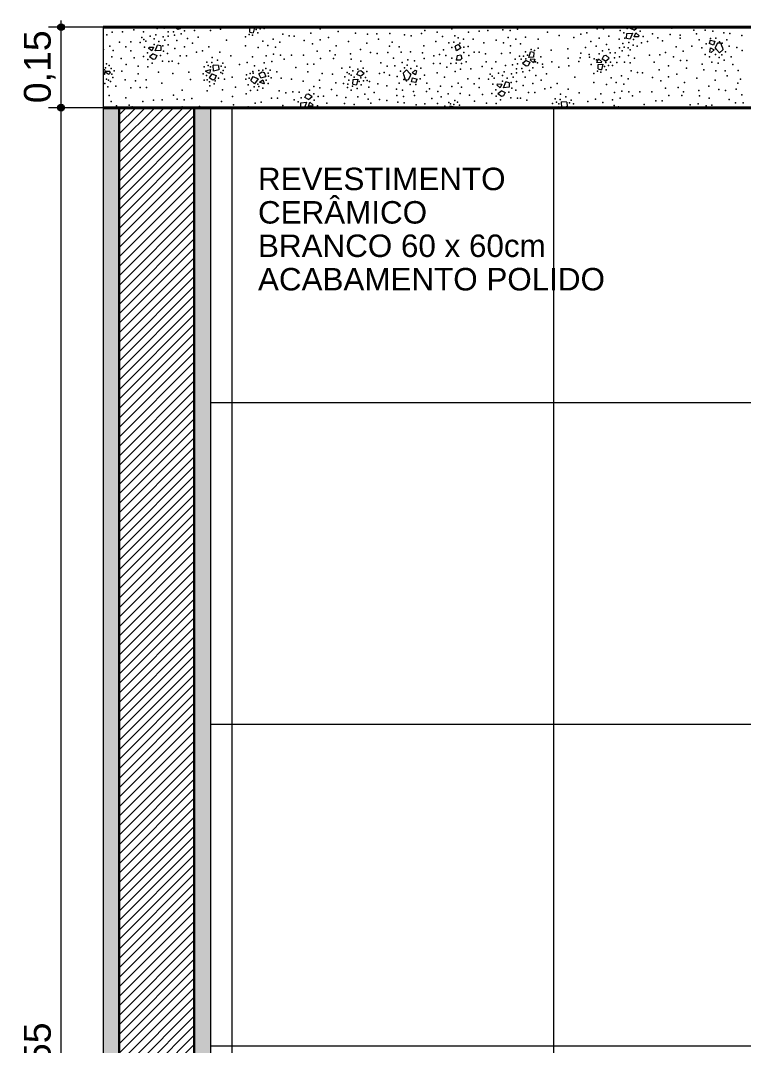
# Model space of a CAD drawing. Header units: metres. Extents: x -1.4 to 64, y -2.2 to 1.7.
# Drawn here: x 26.985 to 28.334, y -0.241 to 1.671 of the extents above; entities that cross this region are included whole.
import ezdxf

# ---------------------------------------------------------------- set-up
doc = ezdxf.new("R2010")
doc.units = ezdxf.units.M
doc.header["$MEASUREMENT"] = 0
for name, color, linetype, lineweight, true_color in [('0_Caneta_No__25', 7, 'Continuous', 13, 0x982312), ('LAJES.EST_Caneta_No__97', 7, 'Continuous', 13, 0x6b6b6b), ('NOTAS-EXECUTIVO.ARQ_Caneta_No__12', 7, 'Continuous', 0, 0x030303), ('PAREDE CONSTRUIR_Caneta_No__97', 7, 'Continuous', 13, 0x6b6b6b)]:
    doc.layers.add(name, color=color, linetype=linetype, lineweight=lineweight, true_color=true_color)
doc.layers.add('LAJES.EST', color=7, linetype='Continuous')
doc.layers.add('PAREDE CONSTRUIR', color=7, linetype='Continuous')
for name, color, linetype, lineweight in [('LAJES.EST_Caneta_No__1', 7, 'Continuous', 40), ('LAJES.EST_Caneta_No__241', 7, 'Continuous', 13), ('PAREDE CONSTRUIR_Caneta_No__241', 7, 'Continuous', 13), ('PAREDE CONSTRUIR_Caneta_No__3', 7, 'Continuous', 30)]:
    doc.layers.add(name, color=color, linetype=linetype, lineweight=lineweight)
doc.styles.add('GENERATED_STYLE_1', font='arial.ttf')
doc.dimstyles.new('GENERATED_STYLE__1', dxfattribs={"dimtxt": 0.05, "dimasz": 0.02375, "dimexe": 0.18, "dimexo": 0.267183, "dimgap": 0, "dimtad": 1, "dimzin": 0, "dimdsep": 46, "dimtxsty": 'GENERATED_STYLE_1', "dimblk": 'ARROWHEAD_11', "dimblk1": 'ARROWHEAD_11', "dimblk2": 'ARROWHEAD_11', "dimcen": 0.09, "dimclrd": 256, "dimclre": 256, "dimclrt": 256, "dimadec": 0, "dimazin": 0, "dimtfac": 1, "dimtdec": 4, "dimtmove": 0, "dimatfit": 3, "dimfxl": 0, "dimtolj": 1, "dimtzin": 0, "dimarcsym": 0})

# ---------------------------------------------------------------- blocks, each defined once
blk = doc.blocks.new('*X85', base_point=(64.3793, -2.0419))
at = {"layer": 'LAJES.EST_Caneta_No__241', "color": 7, "linetype": 'Continuous', "lineweight": 13}
for p, q in [((27.2782, 1.6539), (27.2728, 1.6581)), ((27.2823, 1.655), (27.2782, 1.6539)), ((27.2838, 1.6581), (27.2823, 1.655)), ((27.4126, 1.6489), (27.4129, 1.6573)), ((27.4126, 1.6489), (27.4191, 1.6475)), ((27.4129, 1.6573), (27.4216, 1.6578)), ((27.4216, 1.6578), (27.4191, 1.6475)), ((28.1157, 1.638), (28.116, 1.6464)), ((28.116, 1.6464), (28.1265, 1.6473)), ((28.1265, 1.6473), (28.1222, 1.6366)), ((28.1231, 1.656), (28.1241, 1.6581)), ((28.1298, 1.6528), (28.1231, 1.656)), ((28.1297, 1.6404), (28.1326, 1.6474)), ((28.1298, 1.6528), (28.1363, 1.6581)), ((28.1326, 1.6474), (28.1384, 1.6426)), ((27.2361, 1.6139), (27.2403, 1.6246)), ((27.2468, 1.6232), (27.2403, 1.6246)), ((27.8018, 1.6257), (27.7957, 1.6229)), ((27.8018, 1.6257), (27.8065, 1.6189)), ((28.1157, 1.638), (28.1222, 1.6366)), ((28.1377, 1.64), (28.1297, 1.6404)), ((28.1384, 1.6426), (28.1377, 1.64)), ((28.2718, 1.6339), (28.2695, 1.6276)), ((28.2779, 1.6247), (28.2695, 1.6276)), ((28.2718, 1.6339), (28.28, 1.6324)), ((28.28, 1.6324), (28.2779, 1.6247)), ((28.2855, 1.6282), (28.2809, 1.6202)), ((28.2915, 1.6286), (28.2855, 1.6282)), ((28.2945, 1.6202), (28.2915, 1.6286)), ((27.2242, 1.6186), (27.2248, 1.6212)), ((27.23, 1.6138), (27.2242, 1.6186)), ((27.2248, 1.6212), (27.2328, 1.6208)), ((27.2327, 1.6084), (27.2259, 1.6028)), ((27.2328, 1.6208), (27.23, 1.6138)), ((27.2327, 1.6084), (27.2394, 1.6052)), ((27.2465, 1.6148), (27.2361, 1.6139)), ((27.2468, 1.6232), (27.2465, 1.6148)), ((27.7984, 1.614), (27.7957, 1.6229)), ((27.8065, 1.6189), (27.7984, 1.614)), ((27.7994, 1.6054), (27.8067, 1.6069)), ((27.8067, 1.6069), (27.8081, 1.6)), ((27.9335, 1.6018), (27.9361, 1.6121)), ((27.9425, 1.6107), (27.9361, 1.6121)), ((27.9425, 1.6107), (27.9422, 1.6024)), ((28.0729, 1.6047), (28.077, 1.6057)), ((28.077, 1.6057), (28.0833, 1.6007)), ((28.2708, 1.6118), (28.2722, 1.6196)), ((28.2733, 1.6108), (28.2708, 1.6118)), ((28.2722, 1.6196), (28.2788, 1.6159)), ((28.2788, 1.6159), (28.2733, 1.6108)), ((28.2831, 1.6167), (28.2809, 1.6202)), ((28.2892, 1.6104), (28.2831, 1.6167)), ((28.295, 1.616), (28.2892, 1.6104)), ((28.2945, 1.6202), (28.295, 1.616)), ((27.2323, 1.5978), (27.2259, 1.6028)), ((27.2363, 1.5988), (27.2323, 1.5978)), ((27.2394, 1.6052), (27.2363, 1.5988)), ((27.3449, 1.5761), (27.3446, 1.5875)), ((27.3541, 1.587), (27.3446, 1.5875)), ((27.3541, 1.587), (27.3551, 1.5787)), ((27.7994, 1.6054), (27.7974, 1.5969)), ((27.8054, 1.5967), (27.7974, 1.5969)), ((27.8081, 1.6), (27.8054, 1.5967)), ((27.9285, 1.5959), (27.9217, 1.5903)), ((27.928, 1.5853), (27.9217, 1.5903)), ((27.9321, 1.5864), (27.928, 1.5853)), ((27.9285, 1.5959), (27.9351, 1.5927)), ((27.9351, 1.5927), (27.9321, 1.5864)), ((27.9422, 1.6024), (27.9335, 1.6018)), ((27.9361, 1.5965), (27.9368, 1.5992)), ((27.9419, 1.5918), (27.9361, 1.5965)), ((27.9368, 1.5992), (27.9447, 1.5988)), ((27.9447, 1.5988), (27.9419, 1.5918)), ((28.0602, 1.5922), (28.0631, 1.5993)), ((28.0682, 1.5919), (28.0602, 1.5922)), ((28.0624, 1.5803), (28.0627, 1.5887)), ((28.0627, 1.5887), (28.0714, 1.5892)), ((28.0631, 1.5993), (28.0689, 1.5945)), ((28.0689, 1.5945), (28.0682, 1.5919)), ((28.0714, 1.5892), (28.0689, 1.5789)), ((28.0698, 1.5983), (28.0729, 1.6047)), ((28.0765, 1.5951), (28.0698, 1.5983)), ((28.0765, 1.5951), (28.0833, 1.6007)), ((27.1423, 1.5784), (27.1391, 1.5791)), ((27.1419, 1.57), (27.1391, 1.5699)), ((27.1423, 1.5784), (27.1419, 1.57)), ((27.1441, 1.5737), (27.1448, 1.5763)), ((27.1482, 1.5704), (27.1441, 1.5737)), ((27.1448, 1.5763), (27.1511, 1.576)), ((27.1482, 1.5704), (27.1509, 1.5714)), ((27.1521, 1.5745), (27.1509, 1.5714)), ((27.1521, 1.5745), (27.1511, 1.576)), ((27.3309, 1.5755), (27.331, 1.5768)), ((27.3374, 1.5717), (27.3309, 1.5755)), ((27.331, 1.5768), (27.3391, 1.5791)), ((27.3421, 1.5715), (27.3367, 1.5636)), ((27.3391, 1.5791), (27.3374, 1.5717)), ((27.3421, 1.5715), (27.3497, 1.5681)), ((27.3551, 1.5787), (27.3449, 1.5761)), ((27.3497, 1.5681), (27.3476, 1.5613)), ((27.4298, 1.5709), (27.4357, 1.5749)), ((27.4336, 1.5635), (27.4298, 1.5709)), ((27.4357, 1.5749), (27.4397, 1.5737)), ((27.4397, 1.5737), (27.4427, 1.5662)), ((27.6125, 1.57), (27.6156, 1.5764)), ((27.6192, 1.5669), (27.6125, 1.57)), ((27.6156, 1.5764), (27.6197, 1.5774)), ((27.6192, 1.5669), (27.626, 1.5724)), ((27.6197, 1.5774), (27.626, 1.5724)), ((27.6994, 1.5728), (27.7052, 1.5784)), ((27.6998, 1.5686), (27.6994, 1.5728)), ((27.6998, 1.5686), (27.7028, 1.5602)), ((27.7052, 1.5784), (27.7113, 1.572)), ((27.7088, 1.5606), (27.7134, 1.5685)), ((27.7113, 1.572), (27.7134, 1.5685)), ((27.7155, 1.5729), (27.721, 1.578)), ((27.7221, 1.5691), (27.7155, 1.5729)), ((27.721, 1.578), (27.7236, 1.577)), ((27.7236, 1.577), (27.7221, 1.5691)), ((28.0624, 1.5803), (28.0689, 1.5789)), ((27.3437, 1.5596), (27.3367, 1.5636)), ((27.3476, 1.5613), (27.3437, 1.5596)), ((27.4144, 1.559), (27.4189, 1.5661)), ((27.4144, 1.559), (27.4215, 1.5526)), ((27.4189, 1.5661), (27.4284, 1.5617)), ((27.4284, 1.5617), (27.4215, 1.5526)), ((27.4311, 1.5557), (27.437, 1.5603)), ((27.4387, 1.5524), (27.4311, 1.5557)), ((27.4336, 1.5635), (27.4427, 1.5662)), ((27.437, 1.5603), (27.4397, 1.5533)), ((27.4397, 1.5533), (27.4387, 1.5524)), ((27.6051, 1.5521), (27.6054, 1.5604)), ((27.6051, 1.5521), (27.6116, 1.5506)), ((27.6054, 1.5604), (27.6141, 1.561)), ((27.6141, 1.561), (27.6116, 1.5506)), ((27.7028, 1.5602), (27.7088, 1.5606)), ((27.7143, 1.5564), (27.7164, 1.564)), ((27.7225, 1.5549), (27.7143, 1.5564)), ((27.7164, 1.564), (27.7248, 1.5612)), ((27.7225, 1.5549), (27.7248, 1.5612)), ((27.874, 1.55), (27.8747, 1.5526)), ((27.8798, 1.5452), (27.874, 1.55)), ((27.8747, 1.5526), (27.8826, 1.5522)), ((27.8826, 1.5522), (27.8798, 1.5452)), ((27.8859, 1.5453), (27.8901, 1.556)), ((27.8966, 1.5546), (27.8901, 1.556)), ((27.8966, 1.5546), (27.8963, 1.5462)), ((27.5153, 1.5268), (27.5184, 1.5332)), ((27.5184, 1.5332), (27.5225, 1.5342)), ((27.522, 1.5236), (27.5288, 1.5292)), ((27.5225, 1.5342), (27.5288, 1.5292)), ((27.8826, 1.5398), (27.8757, 1.5342)), ((27.8821, 1.5292), (27.8757, 1.5342)), ((27.8862, 1.5302), (27.8821, 1.5292)), ((27.8826, 1.5398), (27.8892, 1.5366)), ((27.8963, 1.5462), (27.8859, 1.5453)), ((27.8892, 1.5366), (27.8862, 1.5302)), ((27.5079, 1.5088), (27.5082, 1.5172)), ((27.5082, 1.5172), (27.5187, 1.5181)), ((27.5187, 1.5181), (27.5147, 1.5081)), ((27.522, 1.5236), (27.5153, 1.5268)), ((27.522, 1.5112), (27.5248, 1.5182)), ((27.5299, 1.5108), (27.522, 1.5112)), ((27.5248, 1.5182), (27.5306, 1.5134)), ((27.5306, 1.5134), (27.5299, 1.5108)), ((27.7848, 1.5081), (27.7856, 1.5112)), ((27.7921, 1.5098), (27.7856, 1.5112)), ((27.9809, 1.5082), (27.9889, 1.5105)), ((27.9889, 1.5105), (27.9884, 1.5081)), ((27.9947, 1.5081), (27.9944, 1.5189)), ((28.0039, 1.5184), (27.9944, 1.5189)), ((28.0049, 1.5101), (27.9971, 1.5081)), ((28.0039, 1.5184), (28.0049, 1.5101)), ((27.5079, 1.5088), (27.5111, 1.5081)), ((27.7921, 1.5098), (27.792, 1.5081)), ((27.9808, 1.5081), (27.9809, 1.5082)), ((28.2667, 1.5081), (28.2695, 1.5088)), ((28.2695, 1.5088), (28.2704, 1.5081))]:
    blk.add_line(p, q, dxfattribs=at)
for p in [(27.1458, 1.644), (27.156, 1.6487), (27.1753, 1.6494), (27.1962, 1.6532), (27.2147, 1.6498), (27.2372, 1.6438), (27.2398, 1.6555), (27.2529, 1.6565), (27.2606, 1.6493), (27.2703, 1.6495), (27.2845, 1.6458), (27.291, 1.6511), (27.3087, 1.6577), (27.3096, 1.6522), (27.3397, 1.6523), (27.3581, 1.6545), (27.3996, 1.6569), (27.4115, 1.6448), (27.4243, 1.6536), (27.428, 1.6475), (27.4321, 1.6552), (27.4393, 1.6556), (27.4742, 1.6453), (27.5265, 1.6473), (27.5442, 1.6548), (27.5776, 1.6501), (27.6065, 1.6579), (27.6097, 1.6471), (27.6321, 1.6454), (27.6495, 1.6455), (27.6637, 1.657), (27.6741, 1.6462), (27.7014, 1.6439), (27.7333, 1.6463), (27.739, 1.6519), (27.7621, 1.6487), (27.7895, 1.6554), (27.8208, 1.6491), (27.8409, 1.651), (27.857, 1.652), (27.8849, 1.6534), (27.8983, 1.6519), (27.9121, 1.6546), (27.968, 1.6489), (28.0305, 1.6454), (28.0416, 1.6478), (28.0607, 1.655), (28.0725, 1.6549), (28.1035, 1.6521), (28.1105, 1.6479), (28.1165, 1.6556), (28.1407, 1.651), (28.1481, 1.6579), (28.1642, 1.6455), (28.1972, 1.6448), (28.1999, 1.6565), (28.2221, 1.6574), (28.2413, 1.6529), (28.2462, 1.6455), (28.2625, 1.6526), (28.2763, 1.6507), (28.2969, 1.6478), (28.3072, 1.6581), (28.3082, 1.6461), (27.1699, 1.6303), (27.1909, 1.6309), (27.208, 1.6296), (27.2115, 1.639), (27.2153, 1.6355), (27.2189, 1.6319), (27.2268, 1.6412), (27.2343, 1.6262), (27.2345, 1.6364), (27.2429, 1.6317), (27.2512, 1.64), (27.2542, 1.6337), (27.2605, 1.6417), (27.2605, 1.6252), (27.2725, 1.6433), (27.2769, 1.6334), (27.2965, 1.637), (27.3061, 1.6281), (27.3161, 1.6396), (27.3693, 1.6338), (27.4044, 1.6404), (27.4176, 1.6432), (27.4372, 1.6324), (27.4563, 1.636), (27.4688, 1.6304), (27.4862, 1.6421), (27.4952, 1.6417), (27.5139, 1.6332), (27.5296, 1.627), (27.544, 1.6345), (27.5597, 1.6392), (27.5966, 1.6315), (27.6313, 1.6282), (27.6531, 1.6361), (27.6783, 1.6301), (27.7135, 1.6421), (27.76, 1.6315), (27.7719, 1.641), (27.784, 1.6289), (27.7934, 1.6301), (27.7951, 1.6418), (27.8013, 1.6386), (27.8043, 1.6281), (27.8114, 1.6356), (27.8291, 1.6358), (27.8491, 1.6287), (27.8724, 1.6342), (27.8863, 1.6292), (27.8944, 1.6389), (27.909, 1.6358), (27.9179, 1.6272), (27.9268, 1.6396), (27.9504, 1.636), (27.9899, 1.6424), (28.0172, 1.6388), (28.049, 1.6315), (28.0643, 1.6379), (28.0783, 1.6262), (28.0824, 1.6414), (28.102, 1.636), (28.1083, 1.6275), (28.1122, 1.6377), (28.1197, 1.6295), (28.128, 1.6248), (28.1282, 1.635), (28.1436, 1.6293), (28.1465, 1.6405), (28.1545, 1.6316), (28.1739, 1.6382), (28.1824, 1.6325), (28.2154, 1.638), (28.2155, 1.6433), (28.2513, 1.6348), (28.2639, 1.627), (28.2719, 1.6373), (28.2822, 1.6377), (28.2891, 1.6306), (28.2941, 1.6281), (28.3028, 1.6348), (28.3307, 1.6425), (27.1397, 1.6164), (27.1515, 1.6226), (27.1579, 1.6149), (27.1813, 1.6214), (27.191, 1.6142), (27.216, 1.6207), (27.2219, 1.6102), (27.246, 1.6056), (27.2503, 1.6235), (27.252, 1.6133), (27.259, 1.6091), (27.2728, 1.6182), (27.2908, 1.6217), (27.3135, 1.6118), (27.3247, 1.6142), (27.336, 1.6215), (27.3569, 1.6115), (27.4047, 1.6236), (27.4284, 1.6201), (27.4462, 1.6238), (27.4568, 1.6077), (27.4608, 1.6208), (27.4703, 1.6063), (27.4908, 1.606), (27.5131, 1.606), (27.5387, 1.6133), (27.5619, 1.6141), (27.5718, 1.6064), (27.5739, 1.6236), (27.6005, 1.6088), (27.6193, 1.6165), (27.638, 1.6108), (27.6502, 1.6089), (27.6704, 1.6112), (27.6732, 1.6227), (27.6914, 1.6213), (27.695, 1.6119), (27.7124, 1.612), (27.7348, 1.6102), (27.7372, 1.6236), (27.7669, 1.6074), (27.7742, 1.6159), (27.7899, 1.6206), (27.8117, 1.6112), (27.8118, 1.621), (27.8199, 1.6219), (27.8312, 1.6118), (27.8403, 1.6115), (27.8523, 1.6082), (27.8823, 1.6093), (27.8984, 1.6101), (27.8988, 1.6236), (27.9271, 1.6121), (27.9308, 1.606), (27.9376, 1.6164), (27.9436, 1.6148), (27.9508, 1.6192), (27.9751, 1.6153), (28.0063, 1.6177), (28.0302, 1.6099), (28.039, 1.62), (28.0456, 1.6074), (28.0587, 1.6227), (28.0642, 1.6086), (28.0706, 1.6138), (28.0827, 1.6164), (28.0849, 1.6101), (28.0946, 1.6104), (28.1021, 1.6195), (28.1071, 1.6139), (28.1113, 1.6212), (28.1186, 1.6196), (28.1224, 1.6161), (28.1356, 1.6226), (28.1585, 1.6057), (28.1779, 1.6064), (28.188, 1.6111), (28.2078, 1.6215), (28.2214, 1.6136), (28.2374, 1.6229), (28.2557, 1.6199), (28.2624, 1.6072), (28.2813, 1.6074), (28.2933, 1.6067), (28.3003, 1.6124), (28.3067, 1.6227), (28.321, 1.62), (28.331, 1.6149), (27.1454, 1.5899), (27.1505, 1.5869), (27.1552, 1.6031), (27.1725, 1.5998), (27.1822, 1.5887), (27.197, 1.6012), (27.2144, 1.6033), (27.2228, 1.5982), (27.2303, 1.5913), (27.2498, 1.595), (27.2619, 1.5943), (27.2677, 1.5947), (27.2799, 1.5907), (27.2827, 1.6047), (27.2944, 1.6047), (27.3326, 1.5932), (27.3351, 1.5867), (27.3416, 1.5922), (27.3423, 1.6017), (27.3524, 1.5967), (27.3626, 1.591), (27.3772, 1.6046), (27.3935, 1.5884), (27.408, 1.5923), (27.4178, 1.6026), (27.4397, 1.5915), (27.443, 1.605), (27.4539, 1.5945), (27.4768, 1.5988), (27.5202, 1.5893), (27.5321, 1.5894), (27.5444, 1.5997), (27.5688, 1.5997), (27.6018, 1.5986), (27.6197, 1.5947), (27.6571, 1.5917), (27.6808, 1.6004), (27.6967, 1.5924), (27.7064, 1.5871), (27.7078, 1.5976), (27.72, 1.5957), (27.7381, 1.5995), (27.7555, 1.5904), (27.7563, 1.605), (27.7676, 1.5905), (27.7786, 1.6051), (27.7879, 1.5903), (27.7897, 1.6003), (27.7976, 1.5913), (27.8078, 1.5903), (27.8166, 1.5938), (27.8211, 1.6051), (27.8539, 1.5933), (27.8719, 1.5937), (27.8896, 1.5869), (27.9027, 1.5879), (27.9075, 1.5986), (27.912, 1.5898), (27.9158, 1.6041), (27.9191, 1.5983), (27.9231, 1.6044), (27.9279, 1.5989), (27.9456, 1.5938), (27.9497, 1.5918), (27.9555, 1.6028), (27.9585, 1.5891), (27.9764, 1.5933), (28.0065, 1.6006), (28.0267, 1.5941), (28.0287, 1.601), (28.0465, 1.602), (28.0495, 1.5883), (28.0552, 1.5992), (28.0593, 1.5973), (28.0771, 1.5921), (28.0819, 1.5866), (28.0859, 1.5928), (28.0891, 1.587), (28.093, 1.6012), (28.0975, 1.5924), (28.1023, 1.6032), (28.1118, 1.5928), (28.1192, 1.6053), (28.1224, 1.5917), (28.1303, 1.6004), (28.1671, 1.5927), (28.2034, 1.6027), (28.2161, 1.596), (28.2282, 1.5961), (28.2563, 1.5893), (28.2701, 1.6029), (28.2744, 1.5931), (28.2866, 1.5912), (28.288, 1.6016), (28.2976, 1.5964), (28.3109, 1.6029), (28.3135, 1.5884), (27.1433, 1.5825), (27.1541, 1.5812), (27.1552, 1.5704), (27.1599, 1.5771), (27.174, 1.5762), (27.2043, 1.5852), (27.2044, 1.5709), (27.2225, 1.5843), (27.2423, 1.5745), (27.2691, 1.5721), (27.2989, 1.5743), (27.3255, 1.571), (27.3275, 1.5842), (27.332, 1.5683), (27.3396, 1.5841), (27.3588, 1.5737), (27.3592, 1.5856), (27.3618, 1.5717), (27.3629, 1.5775), (27.367, 1.5838), (27.4064, 1.5696), (27.4136, 1.5719), (27.4181, 1.5757), (27.4192, 1.5723), (27.4218, 1.5862), (27.4294, 1.5777), (27.4371, 1.5778), (27.4425, 1.5809), (27.4468, 1.5725), (27.4508, 1.5782), (27.4633, 1.5748), (27.4989, 1.5828), (27.5208, 1.5752), (27.5478, 1.5721), (27.5671, 1.5704), (27.5847, 1.582), (27.5946, 1.5735), (27.598, 1.571), (27.5993, 1.5836), (27.602, 1.569), (27.6052, 1.577), (27.6143, 1.5801), (27.6245, 1.5815), (27.6311, 1.5756), (27.6548, 1.5717), (27.6633, 1.5739), (27.6689, 1.5857), (27.6733, 1.5687), (27.6835, 1.5859), (27.694, 1.5764), (27.701, 1.5821), (27.713, 1.5814), (27.7242, 1.5858), (27.7319, 1.5816), (27.7387, 1.5688), (27.7623, 1.5729), (27.7803, 1.5838), (27.7957, 1.5755), (27.8058, 1.5801), (27.8252, 1.5808), (27.846, 1.5846), (27.8613, 1.5704), (27.8645, 1.5812), (27.8766, 1.5726), (27.8844, 1.5678), (27.887, 1.5752), (27.9011, 1.5714), (27.9103, 1.5731), (27.9104, 1.5807), (27.9201, 1.5809), (27.9223, 1.5747), (27.9343, 1.5772), (27.9408, 1.5825), (27.9463, 1.5684), (27.9594, 1.5836), (27.966, 1.571), (27.9895, 1.5837), (28.0079, 1.5859), (28.0542, 1.5718), (28.0614, 1.5762), (28.0674, 1.5746), (28.0741, 1.585), (28.0778, 1.5789), (28.1061, 1.5674), (28.124, 1.5767), (28.136, 1.5735), (28.1451, 1.5731), (28.1763, 1.5787), (28.194, 1.5862), (28.2095, 1.5706), (28.2274, 1.5815), (28.2595, 1.5785), (28.2819, 1.5768), (28.2993, 1.5769), (28.303, 1.5675), (28.3239, 1.5776), (27.1422, 1.5534), (27.1453, 1.5614), (27.1494, 1.5595), (27.1528, 1.5569), (27.157, 1.5646), (27.1627, 1.5485), (27.1803, 1.56), (27.1996, 1.5583), (27.2195, 1.5598), (27.2489, 1.5538), (27.3019, 1.5604), (27.3275, 1.5596), (27.3334, 1.56), (27.3375, 1.5562), (27.3379, 1.5491), (27.3461, 1.5523), (27.3483, 1.5581), (27.3543, 1.563), (27.3656, 1.5612), (27.38, 1.5652), (27.4053, 1.5612), (27.4096, 1.5504), (27.4114, 1.5633), (27.4275, 1.5522), (27.4434, 1.5596), (27.4468, 1.5534), (27.4475, 1.567), (27.4523, 1.5635), (27.4713, 1.5629), (27.4908, 1.5613), (27.5125, 1.5575), (27.5429, 1.5595), (27.5734, 1.5542), (27.5875, 1.5533), (27.5903, 1.5658), (27.5954, 1.5517), (27.5977, 1.5595), (27.6075, 1.5651), (27.6168, 1.5567), (27.6198, 1.5639), (27.6206, 1.5506), (27.6246, 1.5584), (27.6286, 1.5645), (27.6318, 1.5587), (27.6362, 1.5572), (27.6514, 1.5527), (27.6686, 1.5491), (27.6877, 1.5661), (27.6915, 1.5539), (27.7002, 1.5606), (27.7052, 1.5581), (27.7121, 1.5511), (27.7224, 1.5514), (27.7304, 1.5618), (27.743, 1.554), (27.7683, 1.5485), (27.7759, 1.565), (27.8013, 1.554), (27.8197, 1.5617), (27.8311, 1.5528), (27.8407, 1.5623), (27.8578, 1.561), (27.8651, 1.5669), (27.8658, 1.5521), (27.8687, 1.5633), (27.8841, 1.5576), (27.8927, 1.5631), (27.9001, 1.5549), (27.904, 1.5651), (27.9103, 1.5566), (27.9226, 1.5496), (27.9267, 1.5648), (27.9406, 1.5531), (27.956, 1.5595), (27.9858, 1.5529), (28.0191, 1.5652), (28.0546, 1.555), (28.0782, 1.5515), (28.087, 1.5638), (28.096, 1.5552), (28.1106, 1.5522), (28.1186, 1.5618), (28.1637, 1.5646), (28.1794, 1.5584), (28.1938, 1.5659), (28.2237, 1.555), (28.2465, 1.5629), (28.2811, 1.5596), (28.323, 1.5541), (28.3281, 1.5615), (27.1481, 1.5468), (27.1503, 1.5307), (27.1905, 1.5453), (27.2082, 1.5456), (27.2202, 1.5457), (27.2706, 1.5317), (27.2865, 1.5405), (27.3331, 1.5394), (27.3619, 1.5413), (27.3805, 1.5291), (27.3859, 1.5465), (27.406, 1.5337), (27.4143, 1.5402), (27.4209, 1.5471), (27.4272, 1.5407), (27.4294, 1.5473), (27.4369, 1.5444), (27.4675, 1.5398), (27.4797, 1.5357), (27.4928, 1.5377), (27.5049, 1.537), (27.5244, 1.5407), (27.532, 1.5338), (27.5323, 1.5477), (27.5431, 1.5453), (27.5503, 1.5293), (27.5652, 1.5417), (27.5749, 1.5307), (27.5948, 1.546), (27.602, 1.5406), (27.6041, 1.5479), (27.6128, 1.5438), (27.6275, 1.5334), (27.6345, 1.5463), (27.6446, 1.5367), (27.6862, 1.5426), (27.6871, 1.5307), (27.6975, 1.541), (27.718, 1.538), (27.7201, 1.5307), (27.7424, 1.5385), (27.7482, 1.5432), (27.7636, 1.5381), (27.7828, 1.5337), (27.7895, 1.5478), (27.805, 1.5345), (27.8078, 1.5463), (27.8223, 1.5312), (27.8408, 1.5456), (27.8469, 1.5326), (27.8642, 1.5347), (27.8717, 1.5416), (27.8726, 1.5296), (27.8958, 1.537), (27.9018, 1.5447), (27.9088, 1.5405), (27.9325, 1.5361), (27.9443, 1.5361), (27.9633, 1.5432), (27.9745, 1.5456), (27.9921, 1.5331), (28.0067, 1.5429), (28.027, 1.536), (28.0676, 1.534), (28.0928, 1.5365), (28.1067, 1.5391), (28.1201, 1.5377), (28.1266, 1.5302), (28.1406, 1.5374), (28.1629, 1.5374), (28.1885, 1.5447), (28.1942, 1.5311), (28.2117, 1.5455), (28.2186, 1.5311), (28.2216, 1.5378), (28.2503, 1.5402), (28.2516, 1.53), (28.2691, 1.5479), (28.2878, 1.5422), (28.3, 1.5403), (28.3202, 1.5426), (28.3306, 1.5318), (27.1543, 1.5195), (27.1642, 1.5118), (27.1817, 1.5262), (27.1874, 1.5126), (27.213, 1.5199), (27.2332, 1.5218), (27.2492, 1.5228), (27.2771, 1.5242), (27.2905, 1.5228), (27.3043, 1.5254), (27.319, 1.5104), (27.3602, 1.5197), (27.3821, 1.5132), (27.4227, 1.5163), (27.4339, 1.5186), (27.4529, 1.5258), (27.4647, 1.5257), (27.4746, 1.5122), (27.4957, 1.5229), (27.5027, 1.5187), (27.5088, 1.5265), (27.5329, 1.5218), (27.5388, 1.5113), (27.5404, 1.5287), (27.5564, 1.5163), (27.5894, 1.5156), (27.5921, 1.5273), (27.6077, 1.5141), (27.6144, 1.5282), (27.6336, 1.5238), (27.6384, 1.5164), (27.6548, 1.5234), (27.6686, 1.5215), (27.6891, 1.5186), (27.6995, 1.5289), (27.7004, 1.5169), (27.723, 1.5133), (27.7393, 1.5151), (27.7526, 1.5252), (27.7627, 1.5156), (27.7697, 1.5284), (27.7766, 1.5112), (27.7843, 1.518), (27.7871, 1.5155), (27.7931, 1.5139), (27.7952, 1.5213), (27.8003, 1.5183), (27.804, 1.5126), (27.832, 1.5201), (27.8541, 1.5166), (27.8723, 1.5157), (27.8801, 1.5227), (27.8997, 1.5264), (27.9118, 1.5257), (27.9175, 1.5261), (27.9297, 1.5221), (27.9773, 1.5156), (27.9824, 1.5246), (27.9849, 1.5181), (27.9894, 1.5155), (27.9914, 1.5236), (28.0022, 1.5281), (28.009, 1.517), (28.0124, 1.5224), (28.0168, 1.5152), (28.0433, 1.5198), (28.0578, 1.5237), (28.0716, 1.5176), (28.0895, 1.5229), (28.0923, 1.5123), (28.1037, 1.5259), (28.1487, 1.5142), (28.17, 1.5207), (28.182, 1.5208), (28.2345, 1.5134), (28.2491, 1.515), (28.2641, 1.5115), (28.2695, 1.5261), (28.2744, 1.5129), (28.3069, 1.5231), (28.3187, 1.5171), (28.3333, 1.5173), (27.1935, 1.5094), (27.2866, 1.5097), (27.4094, 1.5096), (27.4566, 1.5087), (27.5045, 1.5085), (27.5661, 1.5091), (27.6076, 1.5088), (27.6745, 1.5085), (27.8097, 1.5085), (28.0127, 1.5089), (28.0792, 1.5091), (28.0869, 1.5092), (28.1006, 1.5096), (28.255, 1.5084)]:
    blk.add_point(p, dxfattribs=at)
blk = doc.blocks.new('*D87', base_point=(64.3793, -2.0419))
at = {"layer": '0_Caneta_No__25', "linetype": 'Continuous', "lineweight": 13, "true_color": 0x982312}
for points in [[(27.0543, 1.5081), (27.0548, 1.5058), (27.0562, 1.5037), (27.0582, 1.5024), (27.0606, 1.5019), (27.063, 1.5024), (27.065, 1.5037), (27.0663, 1.5058), (27.0668, 1.5081), (27.0663, 1.5105), (27.065, 1.5126), (27.063, 1.5139), (27.0606, 1.5144), (27.0582, 1.5139), (27.0562, 1.5126), (27.0548, 1.5105)], [(27.0543, -2.0419), (27.0548, -2.0442), (27.0562, -2.0463), (27.0582, -2.0476), (27.0606, -2.0481), (27.063, -2.0476), (27.065, -2.0463), (27.0663, -2.0442), (27.0668, -2.0419), (27.0663, -2.0395), (27.065, -2.0374), (27.063, -2.0361), (27.0606, -2.0356), (27.0582, -2.0361), (27.0562, -2.0374), (27.0548, -2.0395)]]:
    blk.add_hatch(color=24, dxfattribs=at).paths.add_polyline_path(points)
at = {"layer": '0_Caneta_No__25', "color": 24, "linetype": 'Continuous', "lineweight": 13, "true_color": 0x982312}
for p, q in [((27.0543, 1.5081), (27.0371, 1.5081)), ((27.0606, -2.0356), (27.0606, 1.5019)), ((27.3278, 1.5081), (27.0668, 1.5081)), ((27.0543, -2.0419), (27.0371, -2.0419)), ((27.3278, -2.0419), (27.0668, -2.0419)), ((27.0606, -2.0544), (27.0606, -2.0481))]:
    blk.add_line(p, q, dxfattribs=at)
for centre in [(27.0606, 1.5081), (27.0606, -2.0419)]:
    blk.add_circle(centre, 0.00625, dxfattribs=at)
at = {"layer": '0_Caneta_No__25', "color": 24, "lineweight": 13, "true_color": 0x982312, "insert": (27.0506, -0.3336), "char_height": 0.05, "attachment_point": 7, "rotation": 90, "style": 'GENERATED_STYLE_1'}
blk.add_mtext('\\A1;{\\pql;\\fArial|b0|i0|c0|p0;\\W1.000000;3,55}', dxfattribs=at)
blk = doc.blocks.new('ARROWHEAD_11')
at = {"color": 0, "linetype": 'Continuous', "lineweight": 0}
blk.add_line((0, 0), (-1, 0), dxfattribs=at)
at = {"color": 0, "linetype": 'Continuous', "lineweight": 0, "const_width": 0.25, "flags": 128}
blk.add_lwpolyline([(-0.125, 0, 1), (0.125, 0, 1)], format="xyb", close=True, dxfattribs=at)
blk = doc.blocks.new('*D88', base_point=(64.3793, -2.0419))
at = {"layer": '0_Caneta_No__25', "linetype": 'Continuous', "lineweight": 13, "true_color": 0x982312}
for points in [[(27.0543, 1.6581), (27.0548, 1.6558), (27.0562, 1.6537), (27.0582, 1.6524), (27.0606, 1.6519), (27.063, 1.6524), (27.065, 1.6537), (27.0663, 1.6558), (27.0668, 1.6581), (27.0663, 1.6605), (27.065, 1.6626), (27.063, 1.6639), (27.0606, 1.6644), (27.0582, 1.6639), (27.0562, 1.6626), (27.0548, 1.6605)], [(27.0543, 1.5081), (27.0548, 1.5058), (27.0562, 1.5037), (27.0582, 1.5024), (27.0606, 1.5019), (27.063, 1.5024), (27.065, 1.5037), (27.0663, 1.5058), (27.0668, 1.5081), (27.0663, 1.5105), (27.065, 1.5126), (27.063, 1.5139), (27.0606, 1.5144), (27.0582, 1.5139), (27.0562, 1.5126), (27.0548, 1.5105)]]:
    blk.add_hatch(color=24, dxfattribs=at).paths.add_polyline_path(points)
at = {"layer": '0_Caneta_No__25', "color": 24, "linetype": 'Continuous', "lineweight": 13, "true_color": 0x982312}
for p, q in [((27.0606, 1.6644), (27.0606, 1.6706)), ((27.0543, 1.6581), (27.0371, 1.6581)), ((27.0606, 1.5144), (27.0606, 1.6519)), ((27.3278, 1.6581), (27.0668, 1.6581)), ((27.0543, 1.5081), (27.0371, 1.5081)), ((27.3278, 1.5081), (27.0668, 1.5081))]:
    blk.add_line(p, q, dxfattribs=at)
for centre in [(27.0606, 1.6581), (27.0606, 1.5081)]:
    blk.add_circle(centre, 0.00625, dxfattribs=at)
at = {"layer": '0_Caneta_No__25', "color": 24, "lineweight": 13, "true_color": 0x982312, "insert": (27.0506, 1.5164), "char_height": 0.05, "attachment_point": 7, "rotation": 90, "style": 'GENERATED_STYLE_1'}
blk.add_mtext('\\A1;{\\pql;\\fArial|b0|i0|c0|p0;\\W1.000000;0,15}', dxfattribs=at)

msp = doc.modelspace()

# ---------------------------------------------------------------- hatches: boundary and pattern name
at = {"layer": 'PAREDE CONSTRUIR', "linetype": 'Continuous', "lineweight": 0, "true_color": 0xffffff}
for points in [[(27.1391, 1.5081), (27.1391, -2.0419), (27.1691, -2.0419), (27.1691, 1.5081)], [(27.3091, -2.0419), (27.3391, -2.0419), (27.3391, 1.5081), (27.3091, 1.5081)]]:
    msp.add_hatch(color=7, dxfattribs=at).paths.add_polyline_path(points)
at = {"layer": 'PAREDE CONSTRUIR', "linetype": 'Continuous', "lineweight": 0, "true_color": 0x000000}
h = msp.add_hatch(dxfattribs=at)
h.set_pattern_fill('common_brick_0008', color=18, style=0, pattern_type=2)
h.set_pattern_definition([(45, (64.37934, -2.041855), (-0.0088388348, 0.0088388348), [])])
h.paths.add_polyline_path([(27.1691, 1.5081), (27.1691, -2.0419), (27.3091, -2.0419), (27.3091, 1.5081)])
at = {"layer": 'PAREDE CONSTRUIR_Caneta_No__97', "linetype": 'Continuous', "lineweight": 13, "true_color": 0x6b6b6b}
h = msp.add_hatch(dxfattribs=at)
h.set_pattern_fill('Ceramica_60_x_60_0008', color=251, style=0, pattern_type=2)
h.set_pattern_definition([(180, (31.57965, -2.04186), (0, 0.6), []), (90, (31.57965, -2.04186), (0.6, 0), [])])
h.paths.add_polyline_path([(27.3391, 1.5081), (27.3391, -2.0419), (29.3784, -2.0419), (29.3784, -1.5619), (29.3384, -1.5619), (29.3384, -1.5569), (29.2434, -1.5569), (29.2434, -1.5385), (29.3384, -1.5319), (29.3384, -1.5019), (29.2684, -1.5019), (29.2684, -1.4919), (29.3784, -1.4919), (29.3784, 1.5081)])

# ---------------------------------------------------------------- linework, layer by layer
at = {"layer": 'LAJES.EST_Caneta_No__1', "color": 7, "linetype": 'Continuous', "lineweight": 40}
for p, q in [((29.4784, 1.6581), (27.1391, 1.6581)), ((29.3784, 1.5081), (27.3391, 1.5081))]:
    msp.add_line(p, q, dxfattribs=at)
at = {"layer": 'LAJES.EST_Caneta_No__1', "color": 7, "linetype": 'Continuous', "lineweight": 40, "flags": 128}
msp.add_lwpolyline([(27.3391, 1.5081), (27.3091, 1.5081), (27.1691, 1.5081), (27.1391, 1.5081)], dxfattribs=at)
at = {"layer": 'LAJES.EST_Caneta_No__97', "color": 251, "linetype": 'Continuous', "lineweight": 13, "true_color": 0x6b6b6b}
msp.add_line((27.1391, 1.6581), (27.1391, 1.5081), dxfattribs=at)
at = {"layer": 'PAREDE CONSTRUIR_Caneta_No__241', "color": 7, "linetype": 'Continuous', "lineweight": 13}
for p, q in [((27.1391, 1.5081), (27.1391, 1.1181)), ((27.3391, 1.5081), (27.3391, -2.0419)), ((27.1391, 1.1181), (27.1391, 1.1081)), ((27.1391, 1.1081), (27.1391, -1.9419))]:
    msp.add_line(p, q, dxfattribs=at)
at = {"layer": 'PAREDE CONSTRUIR_Caneta_No__3', "color": 7, "linetype": 'Continuous', "lineweight": 30}
for p, q in [((27.1691, 1.5081), (27.1691, -2.0419)), ((27.3091, 1.5081), (27.3091, -2.0419))]:
    msp.add_line(p, q, dxfattribs=at)

# ---------------------------------------------------------------- block references
at = {"layer": 'LAJES.EST', "lineweight": 0}
msp.add_blockref('*X85', (64.3793, -2.0419), dxfattribs=at)

# ---------------------------------------------------------------- texts
at = {"layer": 'NOTAS-EXECUTIVO.ARQ_Caneta_No__12', "color": 18, "linetype": 'Continuous', "lineweight": 0, "true_color": 0x030303, "insert": (27.428, 1.3962), "char_height": 0.041905, "width": 0.74499, "attachment_point": 1, "line_spacing_factor": 0.892098, "style": 'GENERATED_STYLE_1'}
msp.add_mtext('\\A1;{\\pql;\\fArial|b0|i0|c0|p0;\\W1.000000;REVESTIMENTO CERÂMICO\\P\\pql;\\fArial|b0|i0|c0|p0;\\W1.000000;BRANCO 60 x 60cm\\P\\pql;\\fArial|b0|i0|c0|p0;\\W1.000000;ACABAMENTO POLIDO\\fArial|b0|i0|c0|p0;\\W1.000000; }', dxfattribs=at)

# ---------------------------------------------------------------- dimensions: what is measured, and where the dimension line sits
at = {"color": 24, "linetype": 'Continuous', "lineweight": 13, "true_color": 0x982312}
for base, p1, p2, picture, middle in [((27.0606, 1.6581), (28.3088, 1.5081), (28.3088, 1.6581), '*D88', (27.0256, 1.5811)), ((27.0606, 1.5081), (27.3391, -2.0419), (28.3088, 1.5081), '*D87', (27.0256, -0.2689))]:
    dim = msp.add_linear_dim(base=base, p1=p1, p2=p2, angle=90, dimstyle='GENERATED_STYLE__1', dxfattribs=at)
    dim.commit()
    dim.dimension.update_dxf_attribs({"geometry": picture, "text_midpoint": middle, "dimtype": 160, "text_rotation": 90})

doc.saveas('drawing.dxf')
